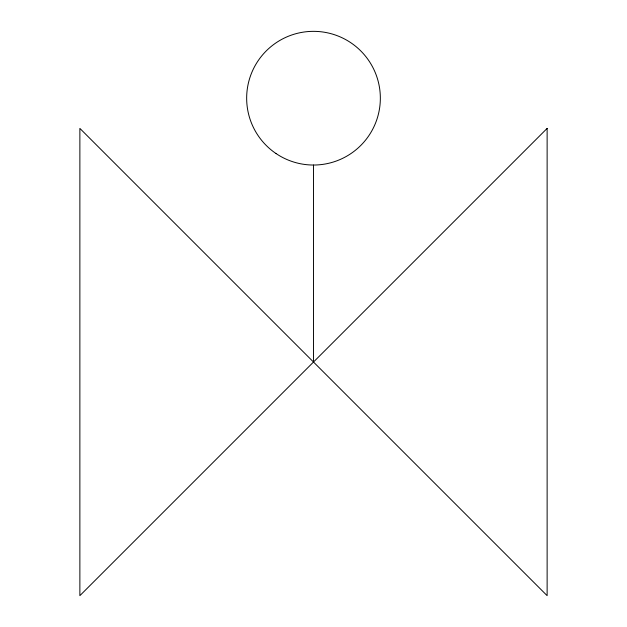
<?xml version="1.0" encoding="UTF-8"?>
<svg xmlns="http://www.w3.org/2000/svg" width="627" height="627" viewBox="0 0 627 627"><rect width="100%" height="100%" fill="white"/><g stroke="black" fill="none" stroke-linecap="round" stroke-linejoin="round"><path stroke-width="0.94" d="M313.5 165.034L313.5 362.022M547.128 128.402L79.872 595.65L79.872 128.402L547.128 595.65L547.128 128.402M276.037 153.544A66.838 66.838 0 0 0 380.174 102.961A66.838 66.838 0 0 0 284.297 38.067A66.838 66.838 0 0 0 276.037 153.544"/></g></svg>
